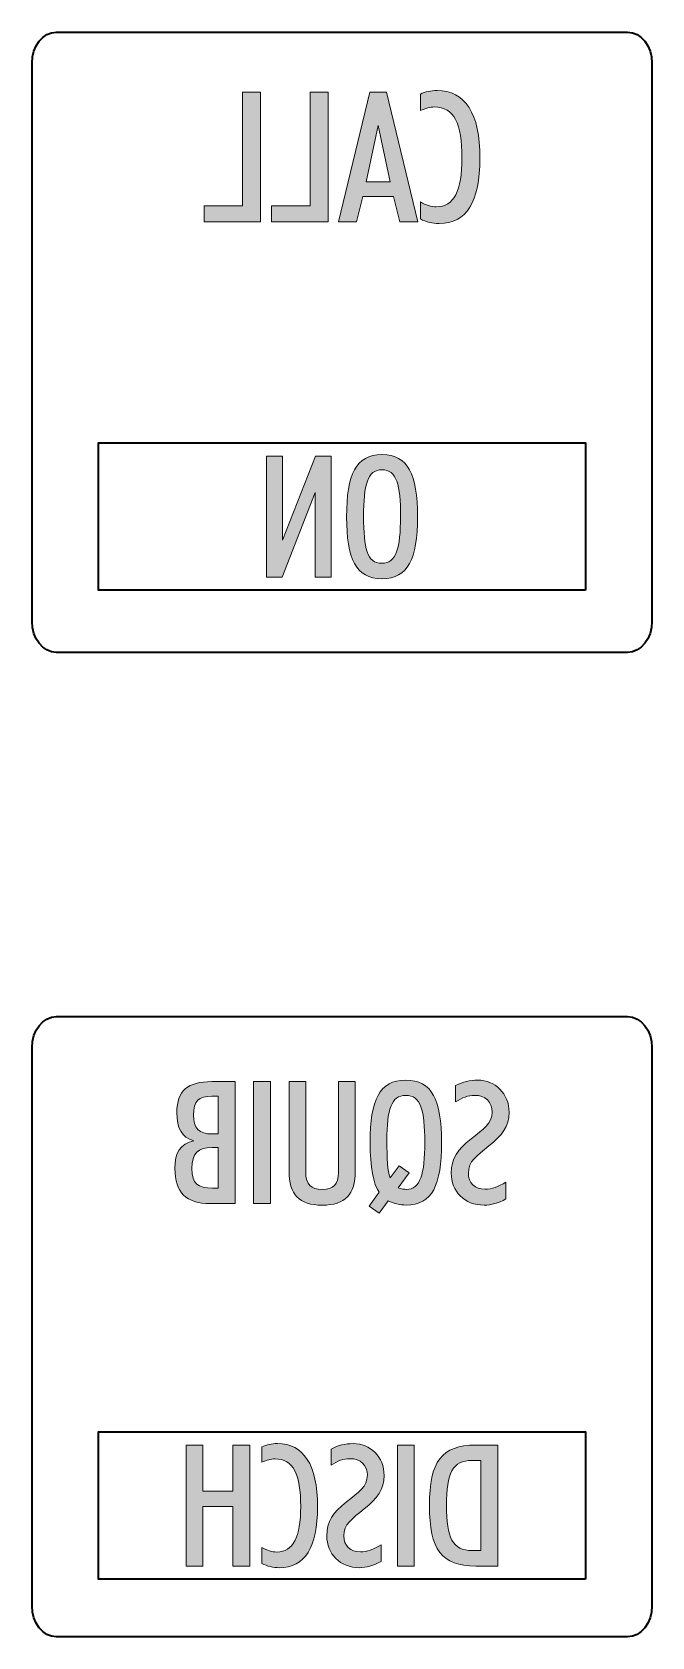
# Model space of a CAD drawing. Header units: millimetres. Extents: x 8 to 201, y 31 to 295.
# Drawn here: x 52.94 to 66.94, y 212.71 to 248.93 of the extents above; entities that cross this region are included whole.
import ezdxf

# ---------------------------------------------------------------- set-up
doc = ezdxf.new("R2010")
doc.units = ezdxf.units.MM
doc.header["$MEASUREMENT"] = 0
doc.layers.add('Layer 1', color=7, linetype='Continuous', lineweight=0)

# ---------------------------------------------------------------- blocks, each defined once
blk = doc.blocks.new('Block_12')
at = {"layer": 'Layer 1', "true_color": 0x1d1e1b, "transparency": 33554687}
h = blk.add_hatch(color=250, dxfattribs=at)
h.dxf.hatch_style = 2
edge = h.paths.add_edge_path()
edge.add_spline(control_points=[(59.694, 236.625), (59.694, 236.625), (59.334, 236.625), (59.334, 236.625), (59.334, 236.625), (59.334, 238.536), (59.334, 238.536), (59.334, 238.536), (58.592, 236.625), (58.592, 236.625), (58.592, 236.625), (58.236, 236.625), (58.236, 236.625), (58.236, 236.625), (58.236, 239.356), (58.236, 239.356), (58.236, 239.356), (58.596, 239.356), (58.596, 239.356), (58.596, 239.356), (58.596, 237.46), (58.596, 237.46), (58.596, 237.46), (59.342, 239.356), (59.342, 239.356), (59.342, 239.356), (59.694, 239.356), (59.694, 239.356), (59.694, 239.356), (59.694, 236.625), (59.694, 236.625)], knot_values=[0, 0, 0, 0, 1, 1, 1, 2, 2, 2, 3, 3, 3, 4, 4, 4, 5, 5, 5, 6, 6, 6, 7, 7, 7, 8, 8, 8, 9, 9, 9, 10, 10, 10, 10], degree=3, periodic=0)
h = blk.add_hatch(color=250, dxfattribs=at)
h.dxf.hatch_style = 2
edge = h.paths.add_edge_path()
edge.add_spline(control_points=[(61.263, 237.996), (61.263, 238.713), (61.172, 239.05), (60.844, 239.05), (60.516, 239.05), (60.429, 238.713), (60.429, 237.996), (60.429, 237.28), (60.504, 236.939), (60.84, 236.939), (61.164, 236.939), (61.263, 237.276), (61.263, 237.996)], knot_values=[0, 0, 0, 0, 1, 1, 1, 2, 2, 2, 3, 3, 3, 4, 4, 4, 4], degree=3, periodic=0)
edge = h.paths.add_edge_path()
edge.add_spline(control_points=[(61.646, 237.989), (61.646, 237.031), (61.437, 236.591), (60.844, 236.591), (60.251, 236.591), (60.046, 237.035), (60.046, 237.989), (60.046, 238.946), (60.251, 239.391), (60.844, 239.391), (61.437, 239.391), (61.646, 238.946), (61.646, 237.989)], knot_values=[0, 0, 0, 0, 1, 1, 1, 2, 2, 2, 3, 3, 3, 4, 4, 4, 4], degree=3, periodic=0)
at = {"layer": 'Layer 1'}
for points, knots in [([(59.694, 236.625), (59.694, 236.625), (59.334, 236.625), (59.334, 236.625), (59.334, 236.625), (59.334, 238.536), (59.334, 238.536), (59.334, 238.536), (58.592, 236.625), (58.592, 236.625), (58.592, 236.625), (58.236, 236.625), (58.236, 236.625), (58.236, 236.625), (58.236, 239.356), (58.236, 239.356), (58.236, 239.356), (58.596, 239.356), (58.596, 239.356), (58.596, 239.356), (58.596, 237.46), (58.596, 237.46), (58.596, 237.46), (59.342, 239.356), (59.342, 239.356), (59.342, 239.356), (59.694, 239.356), (59.694, 239.356), (59.694, 239.356), (59.694, 236.625), (59.694, 236.625)], [0, 0, 0, 0, 1, 1, 1, 2, 2, 2, 3, 3, 3, 4, 4, 4, 5, 5, 5, 6, 6, 6, 7, 7, 7, 8, 8, 8, 9, 9, 9, 10, 10, 10, 10]), ([(61.646, 237.989), (61.646, 237.031), (61.437, 236.591), (60.844, 236.591), (60.251, 236.591), (60.046, 237.035), (60.046, 237.989), (60.046, 238.946), (60.251, 239.391), (60.844, 239.391), (61.437, 239.391), (61.646, 238.946), (61.646, 237.989)], [0, 0, 0, 0, 1, 1, 1, 2, 2, 2, 3, 3, 3, 4, 4, 4, 4]), ([(61.263, 237.996), (61.263, 238.713), (61.172, 239.05), (60.844, 239.05), (60.516, 239.05), (60.429, 238.713), (60.429, 237.996), (60.429, 237.28), (60.504, 236.939), (60.84, 236.939), (61.164, 236.939), (61.263, 237.276), (61.263, 237.996)], [0, 0, 0, 0, 1, 1, 1, 2, 2, 2, 3, 3, 3, 4, 4, 4, 4])]:
    blk.add_open_spline(points, degree=3, knots=knots, dxfattribs=at)
blk = doc.blocks.new('Block_13')
at = {"layer": 'Layer 1', "true_color": 0x1d1e1b, "transparency": 33554687}
h = blk.add_hatch(color=250, dxfattribs=at)
h.dxf.hatch_style = 2
edge = h.paths.add_edge_path()
edge.add_spline(control_points=[(58.103, 244.645), (58.103, 244.645), (56.825, 244.645), (56.825, 244.645), (56.825, 244.645), (56.825, 245.01), (56.825, 245.01), (56.825, 245.01), (57.697, 245.01), (57.697, 245.01), (57.697, 245.01), (57.697, 247.571), (57.697, 247.571), (57.697, 247.571), (58.103, 247.571), (58.103, 247.571), (58.103, 247.571), (58.103, 244.645), (58.103, 244.645)], knot_values=[0, 0, 0, 0, 1, 1, 1, 2, 2, 2, 3, 3, 3, 4, 4, 4, 5, 5, 5, 6, 6, 6, 6], degree=3, periodic=0)
h = blk.add_hatch(color=250, dxfattribs=at)
h.dxf.hatch_style = 2
edge = h.paths.add_edge_path()
edge.add_spline(control_points=[(59.628, 244.645), (59.628, 244.645), (58.349, 244.645), (58.349, 244.645), (58.349, 244.645), (58.349, 245.01), (58.349, 245.01), (58.349, 245.01), (59.221, 245.01), (59.221, 245.01), (59.221, 245.01), (59.221, 247.571), (59.221, 247.571), (59.221, 247.571), (59.628, 247.571), (59.628, 247.571), (59.628, 247.571), (59.628, 244.645), (59.628, 244.645)], knot_values=[0, 0, 0, 0, 1, 1, 1, 2, 2, 2, 3, 3, 3, 4, 4, 4, 5, 5, 5, 6, 6, 6, 6], degree=3, periodic=0)
h = blk.add_hatch(color=250, dxfattribs=at)
h.dxf.hatch_style = 2
edge = h.paths.add_edge_path()
edge.add_spline(control_points=[(60.758, 246.816), (60.758, 246.816), (60.487, 245.548), (60.487, 245.548), (60.487, 245.548), (61.029, 245.548), (61.029, 245.548), (61.029, 245.548), (60.758, 246.816), (60.758, 246.816)], knot_values=[0, 0, 0, 0, 1, 1, 1, 2, 2, 2, 3, 3, 3, 3], degree=3, periodic=0)
edge = h.paths.add_edge_path()
edge.add_spline(control_points=[(61.656, 244.645), (61.656, 244.645), (61.245, 244.645), (61.245, 244.645), (61.245, 244.645), (61.105, 245.219), (61.105, 245.219), (61.105, 245.219), (60.415, 245.219), (60.415, 245.219), (60.415, 245.219), (60.271, 244.645), (60.271, 244.645), (60.271, 244.645), (59.86, 244.645), (59.86, 244.645), (59.86, 244.645), (60.568, 247.571), (60.568, 247.571), (60.568, 247.571), (60.948, 247.571), (60.948, 247.571), (60.948, 247.571), (61.656, 244.645), (61.656, 244.645)], knot_values=[0, 0, 0, 0, 1, 1, 1, 2, 2, 2, 3, 3, 3, 4, 4, 4, 5, 5, 5, 6, 6, 6, 7, 7, 7, 8, 8, 8, 8], degree=3, periodic=0)
h = blk.add_hatch(color=250, dxfattribs=at)
h.dxf.hatch_style = 2
edge = h.paths.add_edge_path()
edge.add_spline(control_points=[(61.711, 244.71), (61.711, 244.71), (61.711, 245.096), (61.711, 245.096), (61.842, 245.022), (61.956, 244.985), (62.07, 244.985), (62.468, 244.985), (62.65, 245.347), (62.65, 246.085), (62.65, 246.861), (62.473, 247.238), (62.028, 247.238), (61.931, 247.238), (61.825, 247.21), (61.711, 247.156), (61.711, 247.156), (61.711, 247.53), (61.711, 247.53), (61.825, 247.583), (61.948, 247.608), (62.087, 247.608), (62.722, 247.608), (63.057, 247.095), (63.057, 246.081), (63.057, 245.096), (62.752, 244.608), (62.134, 244.608), (61.982, 244.608), (61.846, 244.641), (61.711, 244.71)], knot_values=[0, 0, 0, 0, 1, 1, 1, 2, 2, 2, 3, 3, 3, 4, 4, 4, 5, 5, 5, 6, 6, 6, 7, 7, 7, 8, 8, 8, 9, 9, 9, 10, 10, 10, 10], degree=3, periodic=0)
at = {"layer": 'Layer 1'}
for points, knots in [([(58.103, 244.645), (58.103, 244.645), (56.825, 244.645), (56.825, 244.645), (56.825, 244.645), (56.825, 245.01), (56.825, 245.01), (56.825, 245.01), (57.697, 245.01), (57.697, 245.01), (57.697, 245.01), (57.697, 247.571), (57.697, 247.571), (57.697, 247.571), (58.103, 247.571), (58.103, 247.571), (58.103, 247.571), (58.103, 244.645), (58.103, 244.645)], [0, 0, 0, 0, 1, 1, 1, 2, 2, 2, 3, 3, 3, 4, 4, 4, 5, 5, 5, 6, 6, 6, 6]), ([(59.628, 244.645), (59.628, 244.645), (58.349, 244.645), (58.349, 244.645), (58.349, 244.645), (58.349, 245.01), (58.349, 245.01), (58.349, 245.01), (59.221, 245.01), (59.221, 245.01), (59.221, 245.01), (59.221, 247.571), (59.221, 247.571), (59.221, 247.571), (59.628, 247.571), (59.628, 247.571), (59.628, 247.571), (59.628, 244.645), (59.628, 244.645)], [0, 0, 0, 0, 1, 1, 1, 2, 2, 2, 3, 3, 3, 4, 4, 4, 5, 5, 5, 6, 6, 6, 6]), ([(61.656, 244.645), (61.656, 244.645), (61.245, 244.645), (61.245, 244.645), (61.245, 244.645), (61.105, 245.219), (61.105, 245.219), (61.105, 245.219), (60.415, 245.219), (60.415, 245.219), (60.415, 245.219), (60.271, 244.645), (60.271, 244.645), (60.271, 244.645), (59.86, 244.645), (59.86, 244.645), (59.86, 244.645), (60.568, 247.571), (60.568, 247.571), (60.568, 247.571), (60.948, 247.571), (60.948, 247.571), (60.948, 247.571), (61.656, 244.645), (61.656, 244.645)], [0, 0, 0, 0, 1, 1, 1, 2, 2, 2, 3, 3, 3, 4, 4, 4, 5, 5, 5, 6, 6, 6, 7, 7, 7, 8, 8, 8, 8]), ([(61.711, 244.71), (61.711, 244.71), (61.711, 245.096), (61.711, 245.096), (61.842, 245.022), (61.956, 244.985), (62.07, 244.985), (62.468, 244.985), (62.65, 245.347), (62.65, 246.085), (62.65, 246.861), (62.473, 247.238), (62.028, 247.238), (61.931, 247.238), (61.825, 247.21), (61.711, 247.156), (61.711, 247.156), (61.711, 247.53), (61.711, 247.53), (61.825, 247.583), (61.948, 247.608), (62.087, 247.608), (62.722, 247.608), (63.057, 247.095), (63.057, 246.081), (63.057, 245.096), (62.752, 244.608), (62.134, 244.608), (61.982, 244.608), (61.846, 244.641), (61.711, 244.71)], [0, 0, 0, 0, 1, 1, 1, 2, 2, 2, 3, 3, 3, 4, 4, 4, 5, 5, 5, 6, 6, 6, 7, 7, 7, 8, 8, 8, 9, 9, 9, 10, 10, 10, 10]), ([(60.758, 246.816), (60.758, 246.816), (60.487, 245.548), (60.487, 245.548), (60.487, 245.548), (61.029, 245.548), (61.029, 245.548), (61.029, 245.548), (60.758, 246.816), (60.758, 246.816)], [0, 0, 0, 0, 1, 1, 1, 2, 2, 2, 3, 3, 3, 3])]:
    blk.add_open_spline(points, degree=3, knots=knots, dxfattribs=at)
blk = doc.blocks.new('Block_66')
at = {"layer": 'Layer 1', "true_color": 0x1d1e1b, "transparency": 33554687}
h = blk.add_hatch(color=250, dxfattribs=at)
h.dxf.hatch_style = 2
edge = h.paths.add_edge_path()
edge.add_spline(control_points=[(57.858, 214.306), (57.858, 214.306), (57.479, 214.306), (57.479, 214.306), (57.479, 214.306), (57.479, 215.654), (57.479, 215.654), (57.479, 215.654), (56.799, 215.654), (56.799, 215.654), (56.799, 215.654), (56.799, 214.306), (56.799, 214.306), (56.799, 214.306), (56.42, 214.306), (56.42, 214.306), (56.42, 214.306), (56.42, 217.037), (56.42, 217.037), (56.42, 217.037), (56.799, 217.037), (56.799, 217.037), (56.799, 217.037), (56.799, 215.999), (56.799, 215.999), (56.799, 215.999), (57.479, 215.999), (57.479, 215.999), (57.479, 215.999), (57.479, 217.037), (57.479, 217.037), (57.479, 217.037), (57.858, 217.037), (57.858, 217.037), (57.858, 217.037), (57.858, 214.306), (57.858, 214.306)], knot_values=[0, 0, 0, 0, 1, 1, 1, 2, 2, 2, 3, 3, 3, 4, 4, 4, 5, 5, 5, 6, 6, 6, 7, 7, 7, 8, 8, 8, 9, 9, 9, 10, 10, 10, 11, 11, 11, 12, 12, 12, 12], degree=3, periodic=0)
h = blk.add_hatch(color=250, dxfattribs=at)
h.dxf.hatch_style = 2
edge = h.paths.add_edge_path()
edge.add_spline(control_points=[(58.131, 214.367), (58.131, 214.367), (58.131, 214.727), (58.131, 214.727), (58.254, 214.658), (58.36, 214.624), (58.467, 214.624), (58.838, 214.624), (59.008, 214.961), (59.008, 215.65), (59.008, 216.374), (58.842, 216.727), (58.427, 216.727), (58.337, 216.727), (58.238, 216.7), (58.131, 216.65), (58.131, 216.65), (58.131, 216.999), (58.131, 216.999), (58.238, 217.048), (58.352, 217.071), (58.483, 217.071), (59.076, 217.071), (59.388, 216.592), (59.388, 215.647), (59.388, 214.727), (59.103, 214.271), (58.526, 214.271), (58.384, 214.271), (58.258, 214.302), (58.131, 214.367)], knot_values=[0, 0, 0, 0, 1, 1, 1, 2, 2, 2, 3, 3, 3, 4, 4, 4, 5, 5, 5, 6, 6, 6, 7, 7, 7, 8, 8, 8, 9, 9, 9, 10, 10, 10, 10], degree=3, periodic=0)
h = blk.add_hatch(color=250, dxfattribs=at)
h.dxf.hatch_style = 2
edge = h.paths.add_edge_path()
edge.add_spline(control_points=[(60.822, 214.785), (60.822, 214.785), (60.822, 214.409), (60.822, 214.409), (60.652, 214.317), (60.49, 214.271), (60.332, 214.271), (59.894, 214.271), (59.597, 214.582), (59.597, 214.992), (59.597, 215.309), (59.735, 215.516), (60.04, 215.754), (60.32, 215.972), (60.514, 216.102), (60.514, 216.355), (60.514, 216.581), (60.36, 216.731), (60.119, 216.731), (59.98, 216.731), (59.842, 216.681), (59.696, 216.581), (59.696, 216.581), (59.696, 216.949), (59.696, 216.949), (59.858, 217.033), (60.016, 217.071), (60.19, 217.071), (60.581, 217.071), (60.893, 216.773), (60.893, 216.351), (60.893, 216.033), (60.735, 215.83), (60.443, 215.597), (60.166, 215.374), (59.98, 215.252), (59.98, 214.988), (59.98, 214.769), (60.127, 214.628), (60.36, 214.628), (60.498, 214.628), (60.648, 214.681), (60.822, 214.785)], knot_values=[0, 0, 0, 0, 1, 1, 1, 2, 2, 2, 3, 3, 3, 4, 4, 4, 5, 5, 5, 6, 6, 6, 7, 7, 7, 8, 8, 8, 9, 9, 9, 10, 10, 10, 11, 11, 11, 12, 12, 12, 13, 13, 13, 14, 14, 14, 14], degree=3, periodic=0)
h = blk.add_hatch(color=250, dxfattribs=at)
h.dxf.hatch_style = 2
edge = h.paths.add_edge_path()
edge.add_spline(control_points=[(61.573, 214.306), (61.573, 214.306), (61.194, 214.306), (61.194, 214.306), (61.194, 214.306), (61.194, 217.037), (61.194, 217.037), (61.194, 217.037), (61.573, 217.037), (61.573, 217.037), (61.573, 217.037), (61.573, 214.306), (61.573, 214.306)], knot_values=[0, 0, 0, 0, 1, 1, 1, 2, 2, 2, 3, 3, 3, 4, 4, 4, 4], degree=3, periodic=0)
h = blk.add_hatch(color=250, dxfattribs=at)
h.dxf.hatch_style = 2
edge = h.paths.add_edge_path()
edge.add_spline(control_points=[(63.078, 214.658), (63.078, 214.658), (63.078, 216.692), (63.078, 216.692), (63.078, 216.692), (62.881, 216.692), (62.881, 216.692), (62.434, 216.692), (62.3, 216.405), (62.3, 215.677), (62.3, 214.949), (62.434, 214.658), (62.881, 214.658), (62.881, 214.658), (63.078, 214.658), (63.078, 214.658)], knot_values=[0, 0, 0, 0, 1, 1, 1, 2, 2, 2, 3, 3, 3, 4, 4, 4, 5, 5, 5, 5], degree=3, periodic=0)
edge = h.paths.add_edge_path()
edge.add_spline(control_points=[(63.462, 214.306), (63.462, 214.306), (62.96, 214.306), (62.96, 214.306), (62.189, 214.306), (61.917, 214.673), (61.917, 215.673), (61.917, 216.669), (62.189, 217.037), (62.96, 217.037), (62.96, 217.037), (63.462, 217.037), (63.462, 217.037), (63.462, 217.037), (63.462, 214.306), (63.462, 214.306)], knot_values=[0, 0, 0, 0, 1, 1, 1, 2, 2, 2, 3, 3, 3, 4, 4, 4, 5, 5, 5, 5], degree=3, periodic=0)
at = {"layer": 'Layer 1'}
for points, knots in [([(57.858, 214.306), (57.858, 214.306), (57.479, 214.306), (57.479, 214.306), (57.479, 214.306), (57.479, 215.654), (57.479, 215.654), (57.479, 215.654), (56.799, 215.654), (56.799, 215.654), (56.799, 215.654), (56.799, 214.306), (56.799, 214.306), (56.799, 214.306), (56.42, 214.306), (56.42, 214.306), (56.42, 214.306), (56.42, 217.037), (56.42, 217.037), (56.42, 217.037), (56.799, 217.037), (56.799, 217.037), (56.799, 217.037), (56.799, 215.999), (56.799, 215.999), (56.799, 215.999), (57.479, 215.999), (57.479, 215.999), (57.479, 215.999), (57.479, 217.037), (57.479, 217.037), (57.479, 217.037), (57.858, 217.037), (57.858, 217.037), (57.858, 217.037), (57.858, 214.306), (57.858, 214.306)], [0, 0, 0, 0, 1, 1, 1, 2, 2, 2, 3, 3, 3, 4, 4, 4, 5, 5, 5, 6, 6, 6, 7, 7, 7, 8, 8, 8, 9, 9, 9, 10, 10, 10, 11, 11, 11, 12, 12, 12, 12]), ([(58.131, 214.367), (58.131, 214.367), (58.131, 214.727), (58.131, 214.727), (58.254, 214.658), (58.36, 214.624), (58.467, 214.624), (58.838, 214.624), (59.008, 214.961), (59.008, 215.65), (59.008, 216.374), (58.842, 216.727), (58.427, 216.727), (58.337, 216.727), (58.238, 216.7), (58.131, 216.65), (58.131, 216.65), (58.131, 216.999), (58.131, 216.999), (58.238, 217.048), (58.352, 217.071), (58.483, 217.071), (59.076, 217.071), (59.388, 216.592), (59.388, 215.647), (59.388, 214.727), (59.103, 214.271), (58.526, 214.271), (58.384, 214.271), (58.258, 214.302), (58.131, 214.367)], [0, 0, 0, 0, 1, 1, 1, 2, 2, 2, 3, 3, 3, 4, 4, 4, 5, 5, 5, 6, 6, 6, 7, 7, 7, 8, 8, 8, 9, 9, 9, 10, 10, 10, 10]), ([(60.822, 214.785), (60.822, 214.785), (60.822, 214.409), (60.822, 214.409), (60.652, 214.317), (60.49, 214.271), (60.332, 214.271), (59.894, 214.271), (59.597, 214.582), (59.597, 214.992), (59.597, 215.309), (59.735, 215.516), (60.04, 215.754), (60.32, 215.972), (60.514, 216.102), (60.514, 216.355), (60.514, 216.581), (60.36, 216.731), (60.119, 216.731), (59.98, 216.731), (59.842, 216.681), (59.696, 216.581), (59.696, 216.581), (59.696, 216.949), (59.696, 216.949), (59.858, 217.033), (60.016, 217.071), (60.19, 217.071), (60.581, 217.071), (60.893, 216.773), (60.893, 216.351), (60.893, 216.033), (60.735, 215.83), (60.443, 215.597), (60.166, 215.374), (59.98, 215.252), (59.98, 214.988), (59.98, 214.769), (60.127, 214.628), (60.36, 214.628), (60.498, 214.628), (60.648, 214.681), (60.822, 214.785)], [0, 0, 0, 0, 1, 1, 1, 2, 2, 2, 3, 3, 3, 4, 4, 4, 5, 5, 5, 6, 6, 6, 7, 7, 7, 8, 8, 8, 9, 9, 9, 10, 10, 10, 11, 11, 11, 12, 12, 12, 13, 13, 13, 14, 14, 14, 14]), ([(61.573, 214.306), (61.573, 214.306), (61.194, 214.306), (61.194, 214.306), (61.194, 214.306), (61.194, 217.037), (61.194, 217.037), (61.194, 217.037), (61.573, 217.037), (61.573, 217.037), (61.573, 217.037), (61.573, 214.306), (61.573, 214.306)], [0, 0, 0, 0, 1, 1, 1, 2, 2, 2, 3, 3, 3, 4, 4, 4, 4]), ([(63.462, 214.306), (63.462, 214.306), (62.96, 214.306), (62.96, 214.306), (62.189, 214.306), (61.917, 214.673), (61.917, 215.673), (61.917, 216.669), (62.189, 217.037), (62.96, 217.037), (62.96, 217.037), (63.462, 217.037), (63.462, 217.037), (63.462, 217.037), (63.462, 214.306), (63.462, 214.306)], [0, 0, 0, 0, 1, 1, 1, 2, 2, 2, 3, 3, 3, 4, 4, 4, 5, 5, 5, 5]), ([(63.078, 214.658), (63.078, 214.658), (63.078, 216.692), (63.078, 216.692), (63.078, 216.692), (62.881, 216.692), (62.881, 216.692), (62.434, 216.692), (62.3, 216.405), (62.3, 215.677), (62.3, 214.949), (62.434, 214.658), (62.881, 214.658), (62.881, 214.658), (63.078, 214.658), (63.078, 214.658)], [0, 0, 0, 0, 1, 1, 1, 2, 2, 2, 3, 3, 3, 4, 4, 4, 5, 5, 5, 5])]:
    blk.add_open_spline(points, degree=3, knots=knots, dxfattribs=at)
blk = doc.blocks.new('Block_67')
at = {"layer": 'Layer 1', "true_color": 0x1d1e1b, "transparency": 33554687}
h = blk.add_hatch(color=250, dxfattribs=at)
h.dxf.hatch_style = 2
edge = h.paths.add_edge_path()
edge.add_spline(control_points=[(57.143, 224.059), (57.143, 224.059), (57.143, 224.912), (57.143, 224.912), (57.143, 224.912), (57.003, 224.912), (57.003, 224.912), (56.705, 224.912), (56.585, 224.804), (56.585, 224.487), (56.585, 224.194), (56.717, 224.059), (57.003, 224.059), (57.003, 224.059), (57.143, 224.059), (57.143, 224.059)], knot_values=[0, 0, 0, 0, 1, 1, 1, 2, 2, 2, 3, 3, 3, 4, 4, 4, 5, 5, 5, 5], degree=3, periodic=0)
edge = h.paths.add_edge_path()
edge.add_spline(control_points=[(57.143, 222.839), (57.143, 222.839), (57.143, 223.754), (57.143, 223.754), (57.143, 223.754), (57.011, 223.754), (57.011, 223.754), (56.689, 223.754), (56.553, 223.623), (56.553, 223.283), (56.553, 222.931), (56.685, 222.839), (57.015, 222.839), (57.015, 222.839), (57.143, 222.839), (57.143, 222.839)], knot_values=[0, 0, 0, 0, 1, 1, 1, 2, 2, 2, 3, 3, 3, 4, 4, 4, 5, 5, 5, 5], degree=3, periodic=0)
edge = h.paths.add_edge_path()
edge.add_spline(control_points=[(57.525, 222.487), (57.525, 222.487), (56.968, 222.487), (56.968, 222.487), (56.418, 222.487), (56.167, 222.738), (56.167, 223.279), (56.167, 223.642), (56.287, 223.835), (56.593, 223.904), (56.318, 223.989), (56.211, 224.186), (56.211, 224.541), (56.211, 225.043), (56.458, 225.24), (56.999, 225.24), (56.999, 225.24), (57.525, 225.24), (57.525, 225.24), (57.525, 225.24), (57.525, 222.487), (57.525, 222.487)], knot_values=[0, 0, 0, 0, 1, 1, 1, 2, 2, 2, 3, 3, 3, 4, 4, 4, 5, 5, 5, 6, 6, 6, 7, 7, 7, 7], degree=3, periodic=0)
h = blk.add_hatch(color=250, dxfattribs=at)
h.dxf.hatch_style = 2
edge = h.paths.add_edge_path()
edge.add_spline(control_points=[(58.326, 222.487), (58.326, 222.487), (57.943, 222.487), (57.943, 222.487), (57.943, 222.487), (57.943, 225.24), (57.943, 225.24), (57.943, 225.24), (58.326, 225.24), (58.326, 225.24), (58.326, 225.24), (58.326, 222.487), (58.326, 222.487)], knot_values=[0, 0, 0, 0, 1, 1, 1, 2, 2, 2, 3, 3, 3, 4, 4, 4, 4], degree=3, periodic=0)
h = blk.add_hatch(color=250, dxfattribs=at)
h.dxf.hatch_style = 2
edge = h.paths.add_edge_path()
edge.add_spline(control_points=[(60.242, 223.221), (60.242, 222.692), (60.015, 222.453), (59.493, 222.453), (58.971, 222.453), (58.744, 222.692), (58.744, 223.221), (58.744, 223.221), (58.744, 225.24), (58.744, 225.24), (58.744, 225.24), (59.122, 225.24), (59.122, 225.24), (59.122, 225.24), (59.122, 223.19), (59.122, 223.19), (59.122, 222.927), (59.242, 222.804), (59.493, 222.804), (59.744, 222.804), (59.863, 222.927), (59.863, 223.19), (59.863, 223.19), (59.863, 225.24), (59.863, 225.24), (59.863, 225.24), (60.242, 225.24), (60.242, 225.24), (60.242, 225.24), (60.242, 223.221), (60.242, 223.221)], knot_values=[0, 0, 0, 0, 1, 1, 1, 2, 2, 2, 3, 3, 3, 4, 4, 4, 5, 5, 5, 6, 6, 6, 7, 7, 7, 8, 8, 8, 9, 9, 9, 10, 10, 10, 10], degree=3, periodic=0)
h = blk.add_hatch(color=250, dxfattribs=at)
h.dxf.hatch_style = 2
edge = h.paths.add_edge_path()
edge.add_spline(control_points=[(61.456, 223.182), (61.456, 223.182), (61.206, 222.846), (61.206, 222.846), (61.285, 222.819), (61.349, 222.808), (61.393, 222.808), (61.711, 222.808), (61.811, 223.148), (61.811, 223.87), (61.811, 224.595), (61.719, 224.931), (61.381, 224.931), (61.05, 224.931), (60.955, 224.607), (60.955, 223.916), (60.955, 223.503), (60.971, 223.225), (61.026, 223.07), (61.026, 223.07), (61.229, 223.341), (61.229, 223.341), (61.229, 223.341), (61.456, 223.182), (61.456, 223.182)], knot_values=[0, 0, 0, 0, 1, 1, 1, 2, 2, 2, 3, 3, 3, 4, 4, 4, 5, 5, 5, 6, 6, 6, 7, 7, 7, 8, 8, 8, 8], degree=3, periodic=0)
edge = h.paths.add_edge_path()
edge.add_spline(control_points=[(60.779, 222.275), (60.779, 222.275), (60.552, 222.433), (60.552, 222.433), (60.552, 222.433), (60.783, 222.742), (60.783, 222.742), (60.644, 222.935), (60.576, 223.314), (60.576, 223.866), (60.576, 224.827), (60.783, 225.275), (61.381, 225.275), (61.978, 225.275), (62.189, 224.827), (62.189, 223.866), (62.189, 222.904), (61.982, 222.456), (61.389, 222.456), (61.245, 222.456), (61.114, 222.487), (60.986, 222.553), (60.986, 222.553), (60.779, 222.275), (60.779, 222.275)], knot_values=[0, 0, 0, 0, 1, 1, 1, 2, 2, 2, 3, 3, 3, 4, 4, 4, 5, 5, 5, 6, 6, 6, 7, 7, 7, 8, 8, 8, 8], degree=3, periodic=0)
h = blk.add_hatch(color=250, dxfattribs=at)
h.dxf.hatch_style = 2
edge = h.paths.add_edge_path()
edge.add_spline(control_points=[(63.643, 222.97), (63.643, 222.97), (63.643, 222.592), (63.643, 222.592), (63.472, 222.499), (63.309, 222.453), (63.149, 222.453), (62.707, 222.453), (62.408, 222.765), (62.408, 223.178), (62.408, 223.499), (62.548, 223.707), (62.855, 223.947), (63.137, 224.167), (63.332, 224.298), (63.332, 224.553), (63.332, 224.781), (63.177, 224.931), (62.934, 224.931), (62.795, 224.931), (62.655, 224.881), (62.508, 224.781), (62.508, 224.781), (62.508, 225.151), (62.508, 225.151), (62.671, 225.236), (62.831, 225.275), (63.006, 225.275), (63.4, 225.275), (63.715, 224.974), (63.715, 224.549), (63.715, 224.229), (63.556, 224.024), (63.261, 223.789), (62.982, 223.565), (62.795, 223.441), (62.795, 223.175), (62.795, 222.955), (62.942, 222.812), (63.177, 222.812), (63.317, 222.812), (63.468, 222.866), (63.643, 222.97)], knot_values=[0, 0, 0, 0, 1, 1, 1, 2, 2, 2, 3, 3, 3, 4, 4, 4, 5, 5, 5, 6, 6, 6, 7, 7, 7, 8, 8, 8, 9, 9, 9, 10, 10, 10, 11, 11, 11, 12, 12, 12, 13, 13, 13, 14, 14, 14, 14], degree=3, periodic=0)
at = {"layer": 'Layer 1'}
for points, knots in [([(57.525, 222.487), (57.525, 222.487), (56.968, 222.487), (56.968, 222.487), (56.418, 222.487), (56.167, 222.738), (56.167, 223.279), (56.167, 223.642), (56.287, 223.835), (56.593, 223.904), (56.318, 223.989), (56.211, 224.186), (56.211, 224.541), (56.211, 225.043), (56.458, 225.24), (56.999, 225.24), (56.999, 225.24), (57.525, 225.24), (57.525, 225.24), (57.525, 225.24), (57.525, 222.487), (57.525, 222.487)], [0, 0, 0, 0, 1, 1, 1, 2, 2, 2, 3, 3, 3, 4, 4, 4, 5, 5, 5, 6, 6, 6, 7, 7, 7, 7]), ([(58.326, 222.487), (58.326, 222.487), (57.943, 222.487), (57.943, 222.487), (57.943, 222.487), (57.943, 225.24), (57.943, 225.24), (57.943, 225.24), (58.326, 225.24), (58.326, 225.24), (58.326, 225.24), (58.326, 222.487), (58.326, 222.487)], [0, 0, 0, 0, 1, 1, 1, 2, 2, 2, 3, 3, 3, 4, 4, 4, 4]), ([(60.242, 223.221), (60.242, 222.692), (60.015, 222.453), (59.493, 222.453), (58.971, 222.453), (58.744, 222.692), (58.744, 223.221), (58.744, 223.221), (58.744, 225.24), (58.744, 225.24), (58.744, 225.24), (59.122, 225.24), (59.122, 225.24), (59.122, 225.24), (59.122, 223.19), (59.122, 223.19), (59.122, 222.927), (59.242, 222.804), (59.493, 222.804), (59.744, 222.804), (59.863, 222.927), (59.863, 223.19), (59.863, 223.19), (59.863, 225.24), (59.863, 225.24), (59.863, 225.24), (60.242, 225.24), (60.242, 225.24), (60.242, 225.24), (60.242, 223.221), (60.242, 223.221)], [0, 0, 0, 0, 1, 1, 1, 2, 2, 2, 3, 3, 3, 4, 4, 4, 5, 5, 5, 6, 6, 6, 7, 7, 7, 8, 8, 8, 9, 9, 9, 10, 10, 10, 10]), ([(60.779, 222.275), (60.779, 222.275), (60.552, 222.433), (60.552, 222.433), (60.552, 222.433), (60.783, 222.742), (60.783, 222.742), (60.644, 222.935), (60.576, 223.314), (60.576, 223.866), (60.576, 224.827), (60.783, 225.275), (61.381, 225.275), (61.978, 225.275), (62.189, 224.827), (62.189, 223.866), (62.189, 222.904), (61.982, 222.456), (61.389, 222.456), (61.245, 222.456), (61.114, 222.487), (60.986, 222.553), (60.986, 222.553), (60.779, 222.275), (60.779, 222.275)], [0, 0, 0, 0, 1, 1, 1, 2, 2, 2, 3, 3, 3, 4, 4, 4, 5, 5, 5, 6, 6, 6, 7, 7, 7, 8, 8, 8, 8]), ([(61.456, 223.182), (61.456, 223.182), (61.206, 222.846), (61.206, 222.846), (61.285, 222.819), (61.349, 222.808), (61.393, 222.808), (61.711, 222.808), (61.811, 223.148), (61.811, 223.87), (61.811, 224.595), (61.719, 224.931), (61.381, 224.931), (61.05, 224.931), (60.955, 224.607), (60.955, 223.916), (60.955, 223.503), (60.971, 223.225), (61.026, 223.07), (61.026, 223.07), (61.229, 223.341), (61.229, 223.341), (61.229, 223.341), (61.456, 223.182), (61.456, 223.182)], [0, 0, 0, 0, 1, 1, 1, 2, 2, 2, 3, 3, 3, 4, 4, 4, 5, 5, 5, 6, 6, 6, 7, 7, 7, 8, 8, 8, 8]), ([(63.643, 222.97), (63.643, 222.97), (63.643, 222.592), (63.643, 222.592), (63.472, 222.499), (63.309, 222.453), (63.149, 222.453), (62.707, 222.453), (62.408, 222.765), (62.408, 223.178), (62.408, 223.499), (62.548, 223.707), (62.855, 223.947), (63.137, 224.167), (63.332, 224.298), (63.332, 224.553), (63.332, 224.781), (63.177, 224.931), (62.934, 224.931), (62.795, 224.931), (62.655, 224.881), (62.508, 224.781), (62.508, 224.781), (62.508, 225.151), (62.508, 225.151), (62.671, 225.236), (62.831, 225.275), (63.006, 225.275), (63.4, 225.275), (63.715, 224.974), (63.715, 224.549), (63.715, 224.229), (63.556, 224.024), (63.261, 223.789), (62.982, 223.565), (62.795, 223.441), (62.795, 223.175), (62.795, 222.955), (62.942, 222.812), (63.177, 222.812), (63.317, 222.812), (63.468, 222.866), (63.643, 222.97)], [0, 0, 0, 0, 1, 1, 1, 2, 2, 2, 3, 3, 3, 4, 4, 4, 5, 5, 5, 6, 6, 6, 7, 7, 7, 8, 8, 8, 9, 9, 9, 10, 10, 10, 11, 11, 11, 12, 12, 12, 13, 13, 13, 14, 14, 14, 14]), ([(57.143, 224.059), (57.143, 224.059), (57.143, 224.912), (57.143, 224.912), (57.143, 224.912), (57.003, 224.912), (57.003, 224.912), (56.705, 224.912), (56.585, 224.804), (56.585, 224.487), (56.585, 224.194), (56.717, 224.059), (57.003, 224.059), (57.003, 224.059), (57.143, 224.059), (57.143, 224.059)], [0, 0, 0, 0, 1, 1, 1, 2, 2, 2, 3, 3, 3, 4, 4, 4, 5, 5, 5, 5]), ([(57.143, 222.839), (57.143, 222.839), (57.143, 223.754), (57.143, 223.754), (57.143, 223.754), (57.011, 223.754), (57.011, 223.754), (56.689, 223.754), (56.553, 223.623), (56.553, 223.283), (56.553, 222.931), (56.685, 222.839), (57.015, 222.839), (57.015, 222.839), (57.143, 222.839), (57.143, 222.839)], [0, 0, 0, 0, 1, 1, 1, 2, 2, 2, 3, 3, 3, 4, 4, 4, 5, 5, 5, 5])]:
    blk.add_open_spline(points, degree=3, knots=knots, dxfattribs=at)

msp = doc.modelspace()

# ---------------------------------------------------------------- linework, layer by layer
at = {"layer": 'Layer 1', "color": 250, "lineweight": 35, "true_color": 0x1d1e1b}
for points in [[(65.441, 236.333), (54.441, 236.333), (54.441, 239.656), (65.441, 239.656)], [(65.441, 214.009), (54.441, 214.009), (54.441, 217.333), (65.441, 217.333)]]:
    msp.add_lwpolyline(points, close=True, dxfattribs=at)
at = {"layer": 'Layer 1', "color": 250, "lineweight": 35, "true_color": 0x1d1d1b}
for points in [[(66.391, 248.928), (66.391, 248.928), (53.491, 248.928), (53.491, 248.928), (53.188, 248.928), (52.941, 248.613), (52.941, 248.227), (52.941, 248.227), (52.941, 235.628), (52.941, 235.628), (52.941, 235.243), (53.188, 234.928), (53.491, 234.928), (53.491, 234.928), (66.391, 234.928), (66.391, 234.928), (66.693, 234.928), (66.941, 235.243), (66.941, 235.628), (66.941, 235.628), (66.941, 248.227), (66.941, 248.227), (66.941, 248.613), (66.693, 248.928), (66.391, 248.928)], [(66.391, 226.708), (66.391, 226.708), (53.491, 226.708), (53.491, 226.708), (53.188, 226.708), (52.941, 226.393), (52.941, 226.008), (52.941, 226.008), (52.941, 213.409), (52.941, 213.409), (52.941, 213.024), (53.188, 212.708), (53.491, 212.708), (53.491, 212.708), (66.391, 212.708), (66.391, 212.708), (66.693, 212.708), (66.941, 213.024), (66.941, 213.409), (66.941, 213.409), (66.941, 226.008), (66.941, 226.008), (66.941, 226.393), (66.693, 226.708), (66.391, 226.708)]]:
    msp.add_open_spline(points, degree=3, knots=[0, 0, 0, 0, 1, 1, 1, 2, 2, 2, 3, 3, 3, 4, 4, 4, 5, 5, 5, 6, 6, 6, 7, 7, 7, 8, 8, 8, 8], dxfattribs=at)

# ---------------------------------------------------------------- block references
at = {"layer": 'Layer 1'}
for name in ['Block_13', 'Block_12', 'Block_67', 'Block_66']:
    msp.add_blockref(name, (0, 0), dxfattribs=at)

doc.saveas('drawing.dxf')
